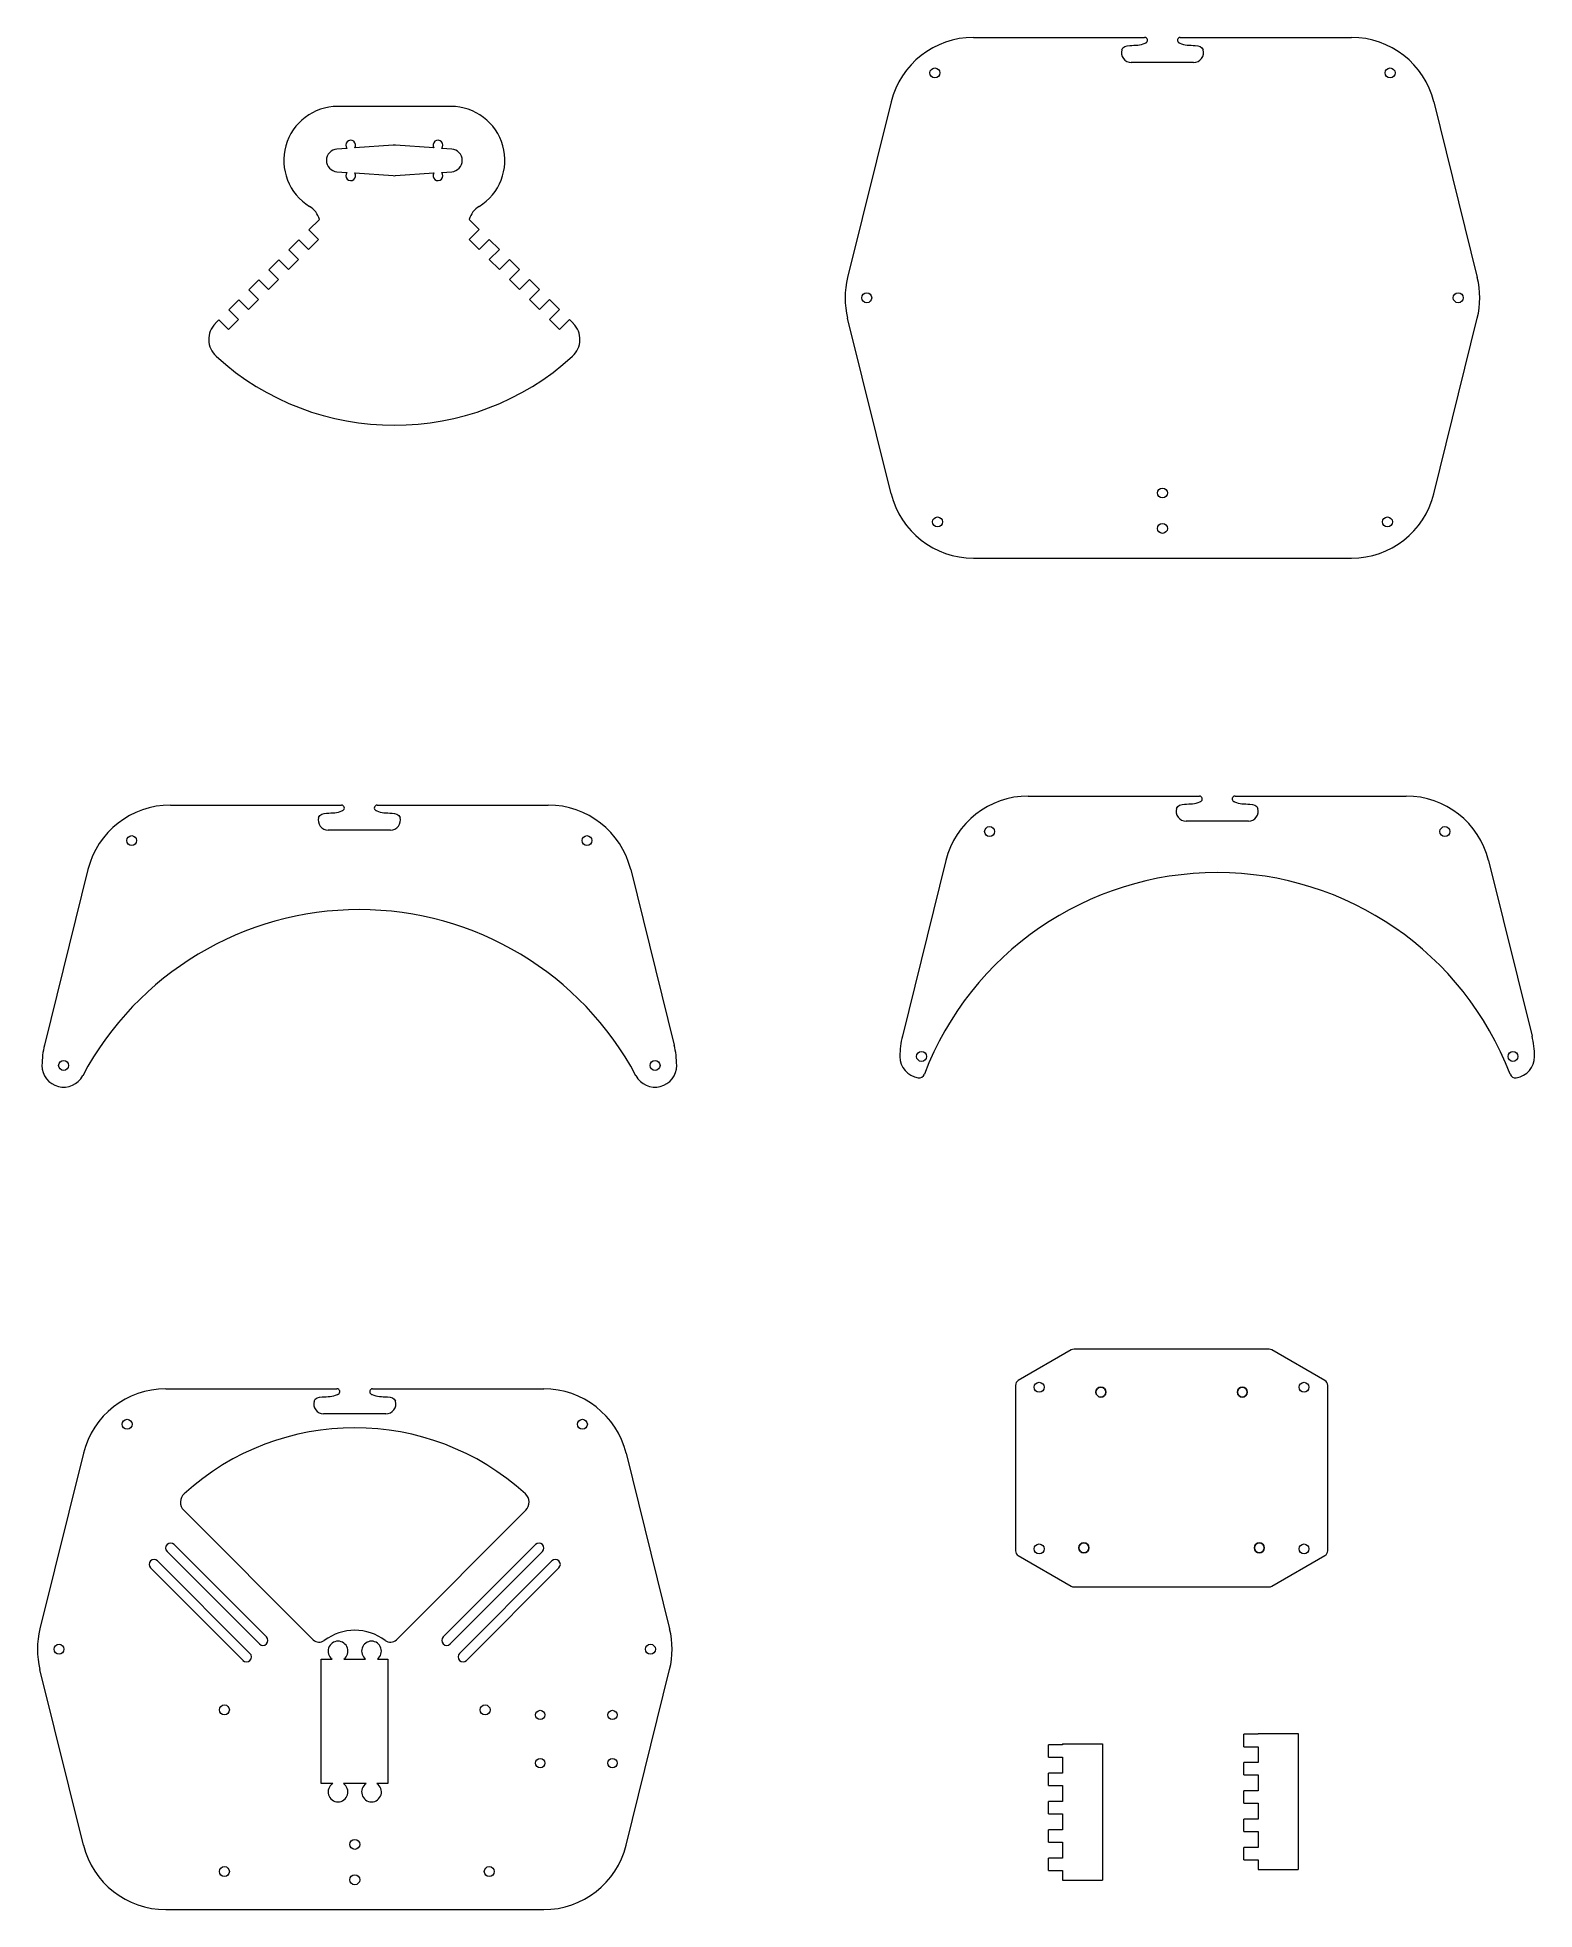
# Model space of a CAD drawing. Header units: millimetres. Extents: x 119 to 648, y 90 to 751.
import ezdxf

# ---------------------------------------------------------------- set-up
doc = ezdxf.new("R2010")
doc.units = ezdxf.units.MM

msp = doc.modelspace()

# ---------------------------------------------------------------- linework, layer by layer
at = {"color": 7, "linetype": 'Continuous', "lineweight": 15}
for p, q in [((449.66, 751.2), (510.14, 751.2)), ((522.73, 751.2), (583.22, 751.2)), ((527.45, 742.37), (505.42, 742.37)), ((420.54, 728.42), (405.17, 666.45)), ((612.33, 728.42), (627.7, 666.45)), ((264.98, 726.83), (224.98, 726.83)), ((228.24, 712.01), (224.7, 711.76)), ((244.6, 713.15), (231.03, 712.2)), ((258.93, 712.2), (245.36, 713.15)), ((265.26, 711.76), (261.72, 712.01)), ((224.7, 703.78), (228.24, 703.53)), ((231.03, 703.33), (244.6, 702.38)), ((245.36, 702.38), (258.93, 703.33)), ((261.72, 703.53), (265.26, 703.78)), ((218.48, 686.92), (214.81, 683.25)), ((218.21, 679.85), (214.81, 683.25)), ((275.01, 683.39), (271.48, 686.92)), ((275.01, 683.39), (271.48, 679.85)), ((211.27, 679.72), (207.74, 676.18)), ((211.14, 672.78), (207.74, 676.18)), ((211.27, 679.72), (214.67, 676.32)), ((214.67, 676.32), (218.21, 679.85)), ((271.48, 679.85), (275.01, 676.32)), ((275.01, 676.32), (278.55, 679.85)), ((282.09, 676.32), (278.55, 679.85)), ((282.09, 676.32), (278.55, 672.78)), ((204.2, 672.65), (200.67, 669.11)), ((204.07, 665.71), (200.67, 669.11)), ((204.2, 672.65), (207.6, 669.25)), ((207.6, 669.25), (211.14, 672.78)), ((278.55, 672.78), (282.09, 669.25)), ((282.09, 669.25), (285.62, 672.78)), ((289.16, 669.25), (285.62, 672.78)), ((289.16, 669.25), (285.62, 665.71)), ((197.13, 665.58), (193.6, 662.04)), ((197, 658.64), (193.6, 662.04)), ((197.13, 665.58), (200.53, 662.18)), ((200.53, 662.18), (204.07, 665.71)), ((285.62, 665.71), (289.16, 662.18)), ((289.16, 662.18), (292.69, 665.71)), ((296.23, 662.18), (292.69, 665.71)), ((296.23, 662.18), (292.69, 658.64)), ((190.06, 658.51), (186.53, 654.97)), ((189.93, 651.57), (186.53, 654.97)), ((190.06, 658.51), (193.46, 655.11)), ((193.46, 655.11), (197, 658.64)), ((292.69, 658.64), (296.23, 655.11)), ((296.23, 655.11), (299.76, 658.64)), ((303.3, 655.11), (299.76, 658.64)), ((303.3, 655.11), (299.76, 651.57)), ((182.99, 651.43), (181.72, 650.17)), ((182.99, 651.43), (186.39, 648.03)), ((186.39, 648.03), (189.93, 651.57)), ((299.76, 651.57), (303.3, 648.03)), ((303.3, 648.03), (306.83, 651.57)), ((308.24, 650.17), (306.83, 651.57)), ((420.54, 590.04), (405.17, 652.01)), ((612.33, 590.04), (627.7, 652.01)), ((449.66, 567.26), (583.22, 567.26)), ((469.01, 483.23), (529.49, 483.23)), ((542.08, 483.23), (602.57, 483.23)), ((165.83, 480.04), (226.32, 480.04)), ((238.9, 480.04), (299.39, 480.04)), ((243.63, 471.21), (221.59, 471.21)), ((546.8, 474.4), (524.77, 474.4)), ((136.71, 457.26), (121.34, 395.29)), ((328.51, 457.26), (343.88, 395.29)), ((439.89, 460.45), (424.52, 398.48)), ((631.69, 460.45), (647.05, 398.48)), ((484.2, 287.59), (465.49, 276.79)), ((554.13, 287.86), (485.2, 287.86)), ((573.83, 276.79), (555.13, 287.59)), ((164.22, 273.86), (224.7, 273.86)), ((237.29, 273.86), (297.78, 273.86)), ((464.49, 275.06), (464.49, 216.67)), ((574.83, 216.67), (574.83, 275.06)), ((242.01, 265.03), (219.98, 265.03)), ((135.1, 251.08), (119.73, 189.11)), ((326.9, 251.08), (342.26, 189.11)), ((216.3, 185.25), (170.57, 230.98)), ((291.43, 230.98), (245.69, 185.25)), ((167.12, 218.85), (199.77, 186.21)), ((262.23, 186.21), (294.87, 218.85)), ((161.33, 213.06), (193.97, 180.41)), ((197.29, 183.74), (164.65, 216.38)), ((297.35, 216.38), (264.7, 183.74)), ((268.02, 180.41), (300.67, 213.06)), ((465.49, 214.93), (484.2, 204.14)), ((555.13, 204.14), (573.83, 214.93)), ((191.5, 177.94), (158.85, 210.58)), ((303.14, 210.58), (270.5, 177.94)), ((485.2, 203.87), (554.13, 203.87)), ((135.1, 112.7), (119.73, 174.67)), ((219.07, 178.39), (223, 178.39)), ((219.07, 134.39), (219.07, 178.39)), ((227.15, 178.39), (234.84, 178.39)), ((238.99, 178.39), (242.66, 178.39)), ((242.66, 178.39), (242.66, 134.39)), ((326.9, 112.7), (342.26, 174.67)), ((550.21, 152.15), (550.21, 151.85)), ((550.21, 152.15), (564.34, 152.15)), ((564.34, 152.15), (564.34, 104.06)), ((481.14, 148.12), (476.14, 148.12)), ((476.14, 143.73), (476.14, 148.12)), ((481.14, 148.42), (481.14, 148.12)), ((481.14, 148.42), (495.27, 148.42)), ((495.27, 148.42), (495.27, 100.33)), ((550.21, 151.85), (545.21, 151.85)), ((545.21, 147.45), (545.21, 151.85)), ((545.21, 147.45), (550.21, 147.45)), ((550.21, 147.45), (550.21, 141.85)), ((476.14, 143.73), (481.14, 143.73)), ((481.14, 143.73), (481.14, 138.12)), ((550.21, 141.85), (545.21, 141.85)), ((545.21, 137.45), (545.21, 141.85)), ((223.19, 134.39), (219.07, 134.39)), ((235.03, 134.39), (226.97, 134.39)), ((242.66, 134.39), (238.8, 134.39)), ((481.14, 138.12), (476.14, 138.12)), ((476.14, 133.73), (476.14, 138.12)), ((476.14, 133.73), (481.14, 133.73)), ((481.14, 133.73), (481.14, 128.12)), ((545.21, 137.45), (550.21, 137.45)), ((550.21, 137.45), (550.21, 131.85)), ((481.14, 128.12), (476.14, 128.12)), ((476.14, 123.73), (476.14, 128.12)), ((550.21, 131.85), (545.21, 131.85)), ((545.21, 127.45), (545.21, 131.85)), ((545.21, 127.45), (550.21, 127.45)), ((550.21, 127.45), (550.21, 121.85)), ((476.14, 123.73), (481.14, 123.73)), ((481.14, 123.73), (481.14, 118.12)), ((550.21, 121.85), (545.21, 121.85)), ((545.21, 117.45), (545.21, 121.85)), ((481.14, 118.12), (476.14, 118.12)), ((476.14, 113.73), (476.14, 118.12)), ((476.14, 113.73), (481.14, 113.73)), ((481.14, 113.73), (481.14, 108.12)), ((545.21, 117.45), (550.21, 117.45)), ((550.21, 117.45), (550.21, 111.85)), ((481.14, 108.12), (476.14, 108.12)), ((476.14, 103.73), (476.14, 108.12)), ((550.21, 111.85), (545.21, 111.85)), ((545.21, 107.45), (545.21, 111.85)), ((545.21, 107.45), (550.21, 107.45)), ((550.21, 107.45), (550.21, 104.06)), ((476.14, 103.73), (481.14, 103.73)), ((481.14, 103.73), (481.14, 100.33)), ((481.14, 100.33), (495.27, 100.33)), ((550.21, 104.06), (564.34, 104.06)), ((164.22, 89.92), (297.78, 89.92))]:
    msp.add_line(p, q, dxfattribs=at)
for centre, radius in [((435.99, 738.67), 1.75), ((596.89, 738.67), 1.75), ((411.93, 659.23), 1.75), ((620.94, 659.23), 1.75), ((516.44, 590.29), 1.75), ((436.94, 580.07), 1.75), ((516.44, 577.78), 1.75), ((595.94, 580.07), 1.75), ((455.34, 470.71), 1.75), ((616.24, 470.71), 1.75), ((152.16, 467.51), 1.75), ((313.06, 467.51), 1.75), ((431.28, 391.26), 1.75), ((640.3, 391.26), 1.75), ((128.1, 388.07), 1.75), ((337.12, 388.07), 1.75), ((472.86, 274.41), 1.75), ((566.46, 274.41), 1.75), ((150.55, 261.33), 1.75), ((311.45, 261.33), 1.75), ((472.86, 217.31), 1.75), ((566.46, 217.31), 1.75), ((126.49, 181.89), 1.75), ((335.5, 181.89), 1.75), ((184.93, 160.46), 1.75), ((277.07, 160.46), 1.75), ((296.55, 158.65), 1.65), ((322.05, 158.65), 1.65), ((296.55, 141.65), 1.65), ((322.05, 141.65), 1.65), ((231, 112.94), 1.75), ((184.93, 103.36), 1.75), ((231, 100.43), 1.75), ((278.52, 103.36), 1.75)]:
    msp.add_circle(centre, radius, dxfattribs=at)
for centre in [(494.66, 272.69), (544.66, 272.69), (488.66, 217.69), (550.66, 217.69)]:
    msp.add_circle(centre, 1.75)
for centre, radius, start, end in [((449.66, 721.2), 30, 90, 166.07311), ((510.14, 750.2), 1, 299.26647, 90), ((522.73, 750.2), 1, 90, 240.73353), ((583.22, 721.2), 30, 13.92689, 90), ((505.42, 745.87), 3.5, 163.8459, 270), ((527.45, 745.87), 3.5, 270, 16.1541), ((224.98, 707.77), 19.06, 90, 238.48371), ((264.98, 707.77), 19.06, 301.51629, 90), ((229.56, 713.15), 1.75, 327.02596, 221.00201), ((260.4, 713.15), 1.75, 318.99799, 212.97404), ((224.98, 707.77), 4, 94.01399, 265.98601), ((244.98, 707.77), 5.4, 85.98601, 94.01399), ((264.98, 707.77), 4, 274.01399, 85.98601), ((229.56, 702.38), 1.75, 138.99799, 32.97404), ((244.98, 707.77), 5.4, 265.98601, 274.01399), ((260.4, 702.38), 1.75, 147.02596, 41.00201), ((210.91, 684.81), 7.86, 15.56971, 58.48371), ((279.05, 684.81), 7.86, 121.51629, 164.43029), ((434.29, 659.23), 30, 166.07311, 193.92689), ((598.58, 659.23), 30, 346.07311, 13.92689), ((187.38, 644.51), 8, 135, 227.67981), ((302.58, 644.51), 8, 312.32019, 45), ((244.98, 707.77), 93.55, 227.67981, 312.32019), ((449.66, 597.26), 30, 193.92689, 270), ((583.22, 597.26), 30, 270, 346.07311), ((469.01, 453.23), 30, 90, 166.07311), ((529.49, 482.23), 1, 299.26647, 90), ((542.08, 482.23), 1, 90, 240.73353), ((602.57, 453.23), 30, 13.92689, 90), ((165.83, 450.04), 30, 90, 166.07311), ((226.32, 479.04), 1, 299.26647, 90), ((238.9, 479.04), 1, 90, 240.73353), ((299.39, 450.04), 30, 13.92689, 90), ((524.77, 477.9), 3.5, 163.8459, 270), ((546.8, 477.9), 3.5, 270, 16.1541), ((221.59, 474.71), 3.5, 163.8459, 270), ((243.63, 474.71), 3.5, 270, 16.1541), ((535.79, 345.39), 110.81, 20.93219, 159.06781), ((232.61, 332.31), 110.81, 28.08125, 151.91875), ((453.64, 391.26), 30, 166.07311, 180), ((617.93, 391.26), 30, 0, 13.92689), ((150.46, 388.07), 30, 166.07311, 180), ((314.76, 388.07), 30, 0, 13.92689), ((431.28, 391.26), 7.64, 180, 261.23966), ((640.3, 391.26), 7.64, 278.76034, 0), ((128.1, 388.07), 7.64, 180, 331.91875), ((337.12, 388.07), 7.64, 208.08125, 0), ((430.42, 385.69), 2, 261.23966, 339.06781), ((641.15, 385.69), 2, 200.93219, 278.76034), ((485.2, 285.86), 2, 90, 120), ((554.13, 285.86), 2, 60, 90), ((164.22, 243.86), 30, 90, 166.07311), ((224.7, 272.86), 1, 299.26647, 90), ((237.29, 272.86), 1, 90, 240.73353), ((297.78, 243.86), 30, 13.92689, 90), ((466.49, 275.06), 2, 120, 180), ((572.83, 275.06), 2, 0, 60), ((219.98, 268.53), 3.5, 163.8459, 270), ((242.01, 268.53), 3.5, 270, 16.1541), ((231, 170.55), 89.55, 47.67981, 132.32019), ((173.4, 233.81), 4, 132.32019, 225), ((288.6, 233.81), 4, 315, 47.67981), ((165.89, 217.62), 1.75, 45, 225), ((296.11, 217.62), 1.75, 315, 135), ((160.09, 211.82), 1.75, 45, 225), ((301.9, 211.82), 1.75, 315, 135), ((466.49, 216.67), 2, 180, 240), ((572.83, 216.67), 2, 300, 0), ((485.2, 205.87), 2, 240, 270), ((554.13, 205.87), 2, 270, 300), ((148.85, 181.89), 30, 166.07311, 193.92689), ((198.53, 184.97), 1.75, 225, 45), ((218.42, 187.37), 3, 225, 306.78679), ((231, 170.55), 18, 53.21321, 126.78679), ((243.57, 187.37), 3, 233.21321, 315), ((263.47, 184.97), 1.75, 135, 315), ((313.14, 181.89), 30, 346.07311, 13.92689), ((192.73, 179.18), 1.75, 225, 45), ((225.08, 181.21), 3.5, 306.34355, 233.65645), ((236.92, 181.21), 3.5, 306.34355, 233.65645), ((269.26, 179.18), 1.75, 135, 315), ((225.08, 131.45), 3.5, 122.63911, 57.36089), ((236.92, 131.45), 3.5, 122.63911, 57.36089), ((164.22, 119.92), 30, 193.92689, 270), ((297.78, 119.92), 30, 270, 346.07311)]:
    msp.add_arc(centre, radius, start, end, dxfattribs=at)
for points, knots in [([(502.06, 746.84), (502.39, 747.98), (505.95, 748.62), (508.71, 748.35), (510.53, 749.27), (510.63, 749.33)], [0, 0, 0, 0, 0.2741239, 0.7454897, 0.7773936, 0.7773936, 0.7773936, 0.7773936]), ([(522.24, 749.33), (522.34, 749.27), (524.16, 748.35), (526.93, 748.62), (530.49, 747.98), (530.81, 746.84)], [0, 0, 0, 0, 0.031904, 0.5032698, 0.7773936, 0.7773936, 0.7773936, 0.7773936]), ([(218.23, 475.68), (218.56, 476.81), (222.12, 477.46), (224.89, 477.19), (226.71, 478.11), (226.81, 478.17)], [0, 0, 0, 0, 0.2741239, 0.7454897, 0.7773936, 0.7773936, 0.7773936, 0.7773936]), ([(238.41, 478.17), (238.51, 478.11), (240.33, 477.19), (243.1, 477.46), (246.66, 476.81), (246.99, 475.68)], [0, 0, 0, 0, 0.031904, 0.5032698, 0.7773936, 0.7773936, 0.7773936, 0.7773936]), ([(521.41, 478.88), (521.74, 480.01), (525.3, 480.65), (528.06, 480.38), (529.88, 481.3), (529.98, 481.36)], [0, 0, 0, 0, 0.2741239, 0.7454897, 0.7773936, 0.7773936, 0.7773936, 0.7773936]), ([(541.59, 481.36), (541.69, 481.3), (543.51, 480.38), (546.28, 480.65), (549.84, 480.01), (550.17, 478.88)], [0, 0, 0, 0, 0.031904, 0.5032698, 0.7773936, 0.7773936, 0.7773936, 0.7773936]), ([(216.62, 269.5), (216.95, 270.63), (220.51, 271.27), (223.27, 271.01), (225.09, 271.93), (225.19, 271.99)], [0, 0, 0, 0, 0.2741239, 0.7454897, 0.7773936, 0.7773936, 0.7773936, 0.7773936]), ([(236.8, 271.99), (236.9, 271.93), (238.72, 271.01), (241.49, 271.27), (245.05, 270.63), (245.38, 269.5)], [0, 0, 0, 0, 0.031904, 0.5032698, 0.7773936, 0.7773936, 0.7773936, 0.7773936])]:
    msp.add_open_spline(points, degree=3, knots=knots, dxfattribs=at)

doc.saveas('drawing.dxf')
